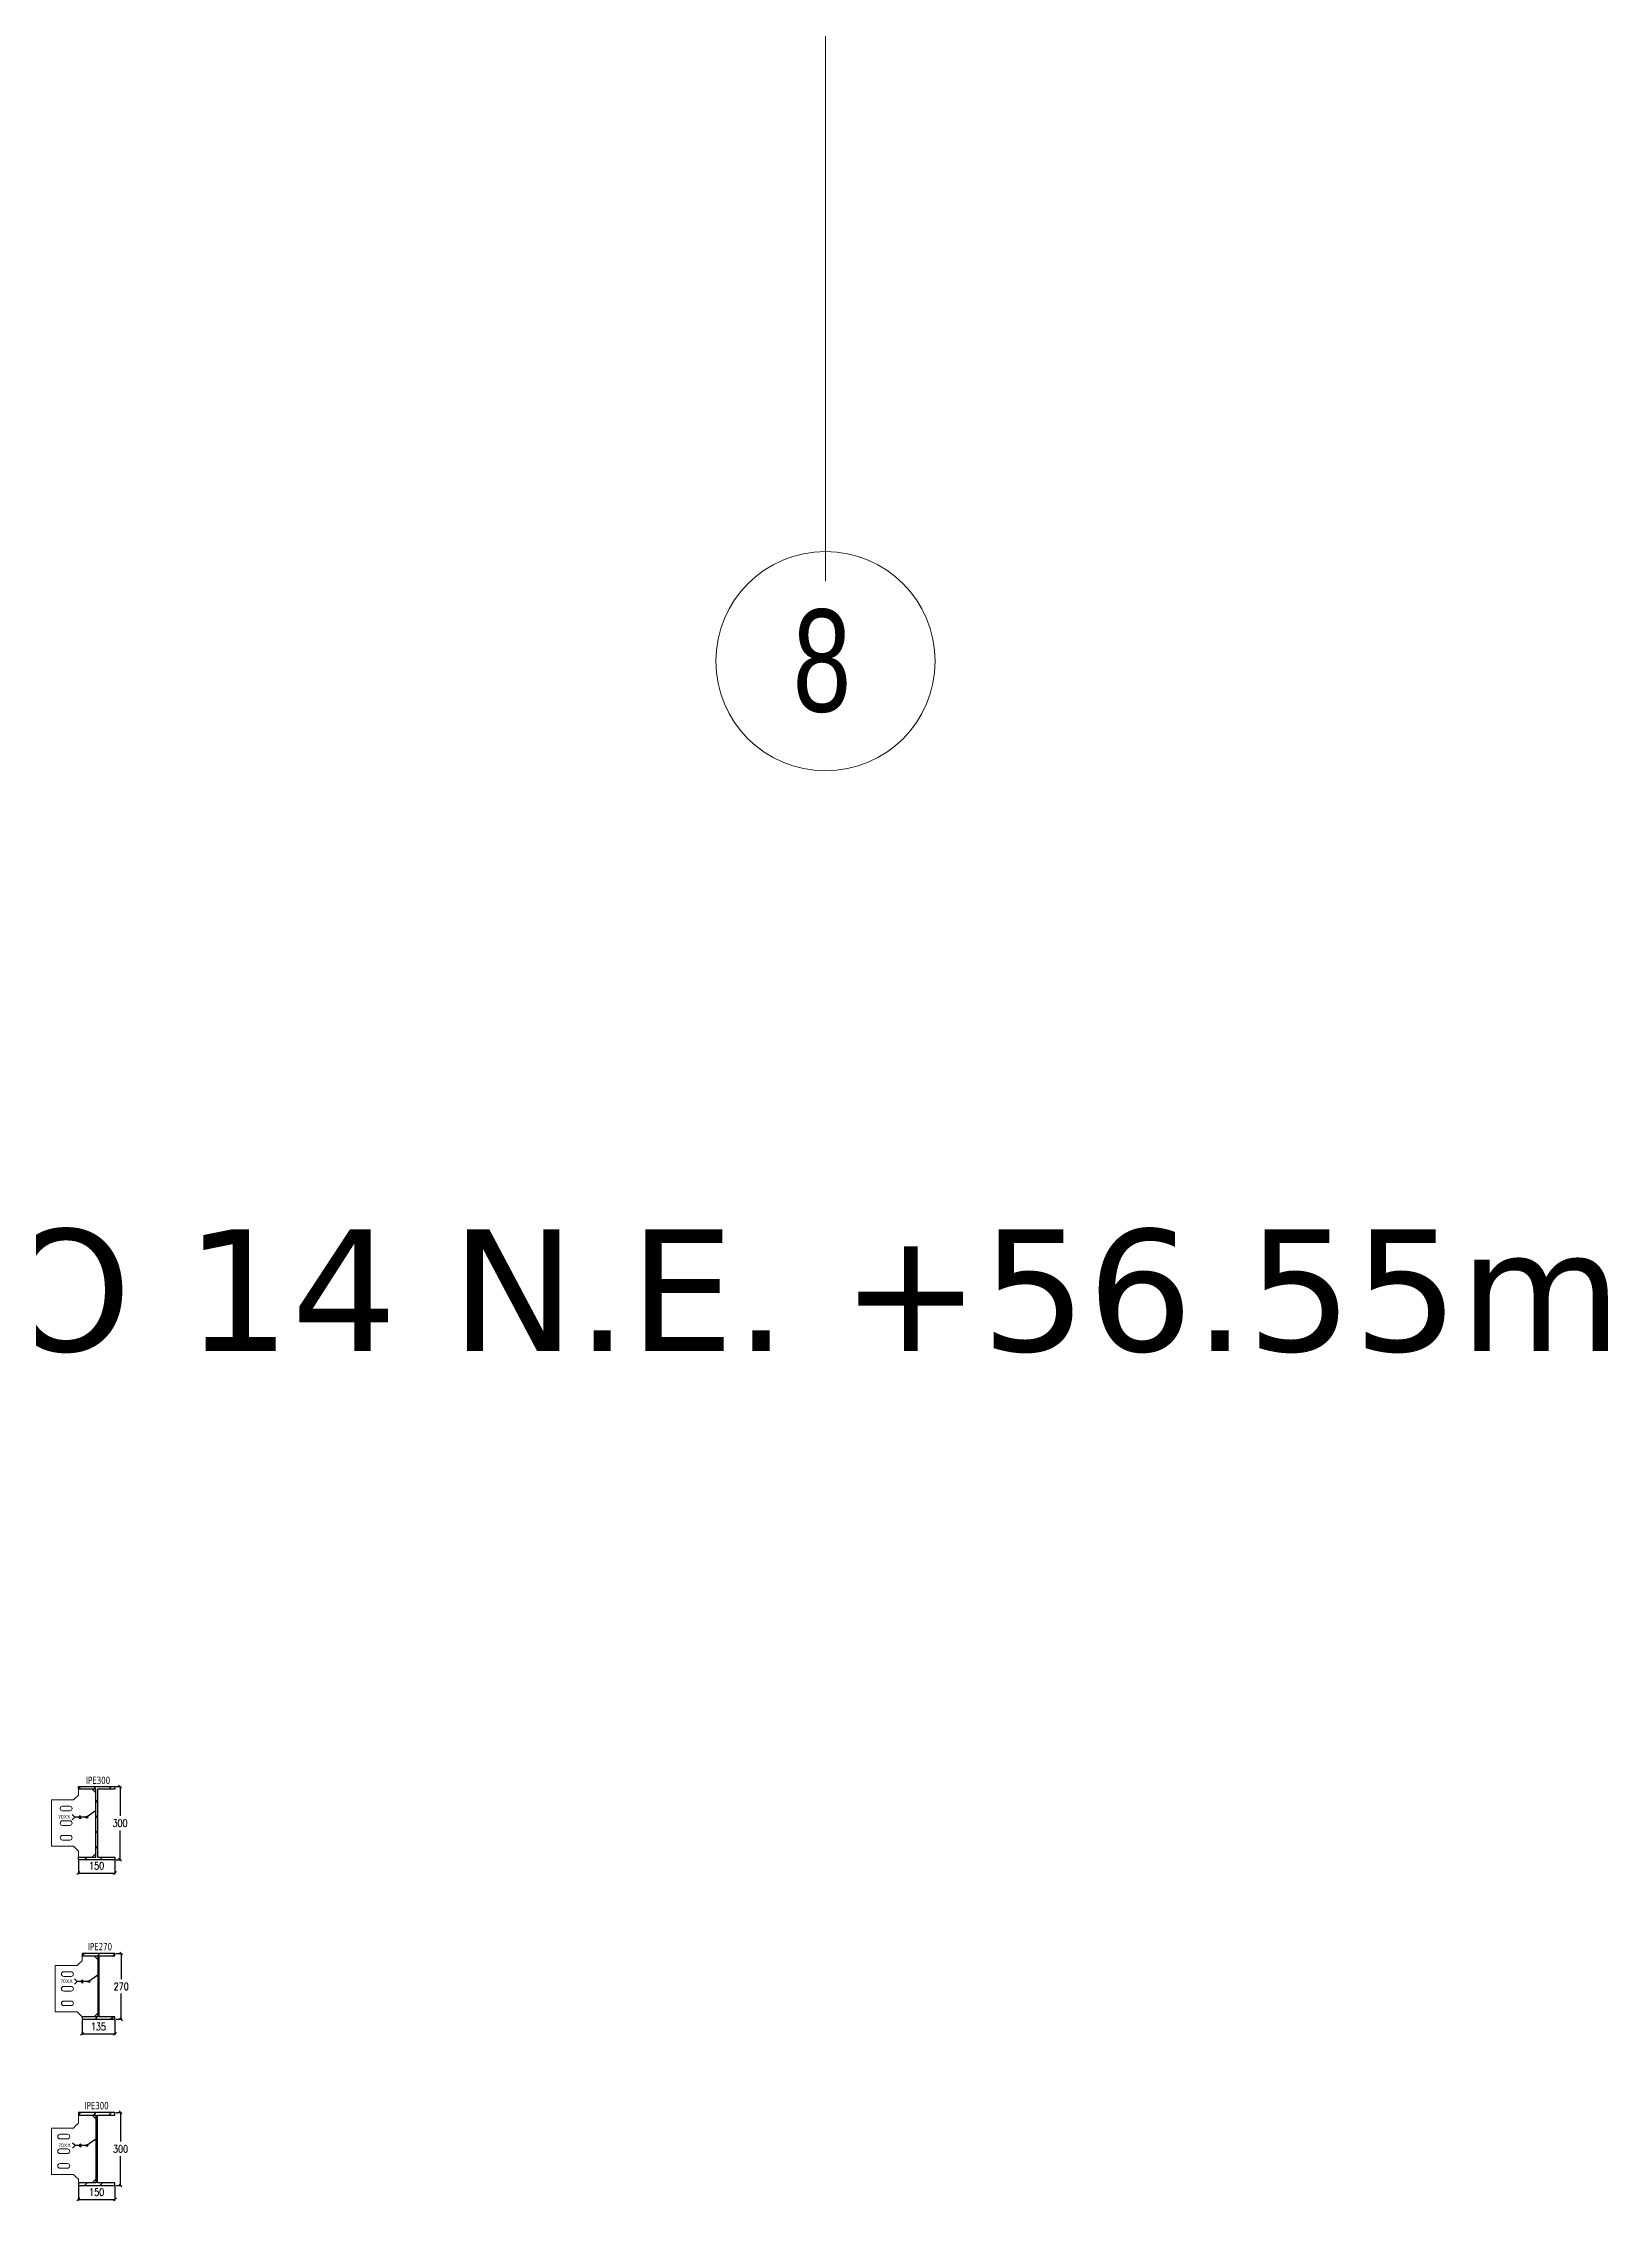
# Model space of a CAD drawing. Header units: millimetres. Extents: x -900 to 75397, y -21218 to 30654.
# Drawn here: x 8747 to 15168, y -11156 to -2299 of the extents above; entities that cross this region are included whole.
import ezdxf
from ezdxf.enums import TextEntityAlignment as Align

# ---------------------------------------------------------------- set-up
doc = ezdxf.new("R2010")
doc.units = ezdxf.units.MM
doc.header["$LTSCALE"] = 0.9
doc.linetypes.add('Grid Line', pattern=[3.33375, 1.905, -0.47625, 0.47625, -0.47625])
for name, color, linetype in [('COTAS', 8, 'Continuous'), ('TEXTO GENRAL', 3, 'Continuous'), ('TITULO', 3, 'Continuous')]:
    doc.layers.add(name, color=color, linetype=linetype)
for name, color, linetype, lineweight in [('E_EJES', 8, 'Continuous', 9), ('E_EJES-1', 8, 'Grid Line', 9), ('P-PLATINA', 6, 'Continuous', 15)]:
    doc.layers.add(name, color=color, linetype=linetype, lineweight=lineweight)
doc.styles.add('CNI_COTAS', font='romans.shx', dxfattribs={"width": 0.8})
doc.styles.add('ROMANS', font='DINGRAFO.SHX')
doc.styles.add('Swis721 LtCn BT', font='swisscl.ttf', dxfattribs={"height": 0.42})
doc.styles.add('TEXTO GENERAL', font='verdana.ttf', dxfattribs={"height": 0.9})
doc.styles.add('VERDANA', font='verdana.ttf')
doc.dimstyles.new('1.4', dxfattribs={"dimscale": 0, "dimtxt": 30, "dimasz": 12, "dimexe": 4, "dimexo": 4, "dimgap": 15, "dimtad": 1, "dimdec": 0, "dimzin": 4, "dimdsep": 46, "dimtxsty": 'CNI_COTAS', "dimblk": 'OBLIQUE', "dimcen": -0.09, "dimclrd": 256, "dimclrt": 3, "dimadec": 0, "dimazin": 0, "dimtfac": 1, "dimtdec": 0, "dimtmove": 2, "dimatfit": 0, "dimldrblk": 'DOT', "dimfxl": 0.05, "dimtolj": 1, "dimtzin": 0, "dimarcsym": 0})

# ---------------------------------------------------------------- blocks, each defined once
blk = doc.blocks.new('Grid - CNI_NOMBRE EJES-372759-PLANTA DE PISO 14 N_E_ _56_55m')
at = {"layer": 'E_EJES'}
blk.add_circle((0, 0), 0.003, dxfattribs=at)
blk = doc.blocks.new('_Oblique')
at = {"color": 0, "linetype": 'ByBlock', "lineweight": -2}
blk.add_line((-0.5, -0.5), (0.5, 0.5), dxfattribs=at)
blk = doc.blocks.new('*D518')
at = {"layer": 'COTAS', "color": 0, "lineweight": -2, "transparency": 16777216}
for p, q in [((8891.5, -9759.3), (8891.5, -9814.2)), ((9041.5, -9759.3), (9041.5, -9814.2))]:
    blk.add_line(p, q, dxfattribs=at)
at = {"layer": 'COTAS', "lineweight": -2, "transparency": 16777216}
blk.add_line((8891.5, -9810.2), (9041.5, -9810.2), dxfattribs=at)
at = {"layer": 'Defpoints', "color": 0, "transparency": 16777216}
for p in [(8891.5, -9755.3), (9041.5, -9755.3), (9041.5, -9810.2)]:
    blk.add_point(p, dxfattribs=at)
at = {"layer": 'COTAS', "lineweight": -2, "transparency": 16777216, "xscale": 12, "yscale": 12, "zscale": 12, "rotation": 180}
blk.add_blockref('_Oblique', (8891.5, -9810.2), dxfattribs=at)
at = {"layer": 'COTAS', "lineweight": -2, "transparency": 16777216, "xscale": 12, "yscale": 12, "zscale": 12}
blk.add_blockref('_Oblique', (9041.5, -9810.2), dxfattribs=at)
at = {"layer": 'COTAS', "color": 3, "transparency": 16777216, "insert": (8966.5, -9780.2), "char_height": 30, "attachment_point": 5, "style": 'CNI_COTAS'}
blk.add_mtext('\\A1;150', dxfattribs=at)
blk = doc.blocks.new('_Dot')
at = {"color": 0, "linetype": 'ByBlock', "lineweight": -2}
blk.add_line((-0.5, 0), (-1, 0), dxfattribs=at)
at = {"color": 0, "linetype": 'ByBlock', "const_width": 0.5}
blk.add_lwpolyline([(-0.25, 0, 1), (0.25, 0, 1)], format="xyb", close=True, dxfattribs=at)
blk = doc.blocks.new('*D519')
at = {"layer": 'COTAS', "color": 0, "lineweight": -2, "transparency": 16777216}
for p, q in [((9045.5, -9455.3), (9066.4, -9455.3)), ((9045.5, -9755.3), (9066.4, -9755.3))]:
    blk.add_line(p, q, dxfattribs=at)
at = {"layer": 'COTAS', "lineweight": -2, "transparency": 16777216}
for p, q in [((9062.4, -9455.3), (9062.4, -9575.3)), ((9062.4, -9755.3), (9062.4, -9635.3))]:
    blk.add_line(p, q, dxfattribs=at)
at = {"layer": 'Defpoints', "color": 0, "transparency": 16777216}
for p in [(9041.5, -9455.3), (9062.4, -9455.3), (9041.5, -9755.3)]:
    blk.add_point(p, dxfattribs=at)
at = {"layer": 'COTAS', "lineweight": -2, "transparency": 16777216, "xscale": 12, "yscale": 12, "zscale": 12}
for p, rotation in [((9062.4, -9455.3), 90), ((9062.4, -9755.3), 270)]:
    blk.add_blockref('_Oblique', p, dxfattribs=dict(at, rotation=rotation))
at = {"layer": 'COTAS', "color": 3, "transparency": 16777216, "insert": (9062.4, -9605.3), "char_height": 30, "attachment_point": 5, "rotation": 0.01, "style": 'CNI_COTAS'}
blk.add_mtext('\\A1;300', dxfattribs=at)
blk = doc.blocks.new('SOLDADURA FILETE ALREDEDOR')
h = blk.add_hatch(color=256)
h.dxf.hatch_style = 1
h.paths.add_polyline_path([(5064, 3679), (5060, 3684), (5066, 3685)])
for p, q in [((5016, 3649), (4948, 3649)), ((4979, 3659), (4969, 3649)), ((4979, 3639), (4969, 3649)), ((4979, 3649), (4979, 3659)), ((4979, 3649), (4979, 3639)), ((5062, 3682), (5016, 3649))]:
    blk.add_line(p, q)
blk.add_lwpolyline([(4933, 3634), (4948, 3649), (4933, 3664)])
blk.add_lwpolyline([(5066, 3685), (5064, 3679), (5060, 3684)], close=True)
blk.add_circle((5016, 3649), 5.81)
at = {"layer": 'TITULO', "style": 'ROMANS'}
for s, height, p in [('70XX', 21, (4851, 3640)), ('6', 7.5, (4981, 3651)), ('6', 7.5, (4981, 3639))]:
    blk.add_text(s, height=height, dxfattribs=at).set_placement(p)
blk = doc.blocks.new('*D524')
at = {"layer": 'COTAS', "color": 0, "lineweight": -2, "transparency": 16777216}
for p, q in [((8906.5, -10414.3), (8906.5, -10474.3)), ((9041.5, -10414.3), (9041.5, -10474.3))]:
    blk.add_line(p, q, dxfattribs=at)
at = {"layer": 'COTAS', "lineweight": -2, "transparency": 16777216}
blk.add_line((8906.5, -10470.3), (9041.5, -10470.3), dxfattribs=at)
at = {"layer": 'Defpoints', "color": 0, "transparency": 16777216}
for p in [(8906.5, -10410.3), (9041.5, -10410.3), (9041.5, -10470.3)]:
    blk.add_point(p, dxfattribs=at)
at = {"layer": 'COTAS', "lineweight": -2, "transparency": 16777216, "xscale": 12, "yscale": 12, "zscale": 12, "rotation": 180}
blk.add_blockref('_Oblique', (8906.5, -10470.3), dxfattribs=at)
at = {"layer": 'COTAS', "lineweight": -2, "transparency": 16777216, "xscale": 12, "yscale": 12, "zscale": 12}
blk.add_blockref('_Oblique', (9041.5, -10470.3), dxfattribs=at)
at = {"layer": 'COTAS', "color": 3, "transparency": 16777216, "insert": (8974, -10440.3), "char_height": 30, "attachment_point": 5, "style": 'CNI_COTAS'}
blk.add_mtext('\\A1;135', dxfattribs=at)
blk = doc.blocks.new('*D525')
at = {"layer": 'COTAS', "color": 0, "lineweight": -2, "transparency": 16777216}
for p, q in [((9045.5, -10140.3), (9071.2, -10140.3)), ((9045.5, -10410.3), (9071.2, -10410.3))]:
    blk.add_line(p, q, dxfattribs=at)
at = {"layer": 'COTAS', "lineweight": -2, "transparency": 16777216}
for p, q in [((9067.2, -10140.3), (9067.2, -10245.3)), ((9067.2, -10410.3), (9067.2, -10305.3))]:
    blk.add_line(p, q, dxfattribs=at)
at = {"layer": 'Defpoints', "color": 0, "transparency": 16777216}
for p in [(9041.5, -10140.3), (9067.2, -10140.3), (9041.5, -10410.3)]:
    blk.add_point(p, dxfattribs=at)
at = {"layer": 'COTAS', "lineweight": -2, "transparency": 16777216, "xscale": 12, "yscale": 12, "zscale": 12}
for p, rotation in [((9067.2, -10140.3), 90), ((9067.2, -10410.3), 270)]:
    blk.add_blockref('_Oblique', p, dxfattribs=dict(at, rotation=rotation))
at = {"layer": 'COTAS', "color": 3, "transparency": 16777216, "insert": (9067.2, -10275.3), "char_height": 30, "attachment_point": 5, "rotation": 0.01, "style": 'CNI_COTAS'}
blk.add_mtext('\\A1;270', dxfattribs=at)
blk = doc.blocks.new('*D530')
at = {"layer": 'COTAS', "color": 0, "lineweight": -2, "transparency": 16777216}
for p, q in [((8891.5, -11096.7), (8891.5, -11153.7)), ((9041.5, -11096.7), (9041.5, -11153.7))]:
    blk.add_line(p, q, dxfattribs=at)
at = {"layer": 'COTAS', "lineweight": -2, "transparency": 16777216}
blk.add_line((8891.5, -11149.7), (9041.5, -11149.7), dxfattribs=at)
at = {"layer": 'Defpoints', "color": 0, "transparency": 16777216}
for p in [(8891.5, -11092.7), (9041.5, -11092.7), (9041.5, -11149.7)]:
    blk.add_point(p, dxfattribs=at)
at = {"layer": 'COTAS', "lineweight": -2, "transparency": 16777216, "xscale": 12, "yscale": 12, "zscale": 12, "rotation": 180}
blk.add_blockref('_Oblique', (8891.5, -11149.7), dxfattribs=at)
at = {"layer": 'COTAS', "lineweight": -2, "transparency": 16777216, "xscale": 12, "yscale": 12, "zscale": 12}
blk.add_blockref('_Oblique', (9041.5, -11149.7), dxfattribs=at)
at = {"layer": 'COTAS', "color": 3, "transparency": 16777216, "insert": (8966.5, -11119.7), "char_height": 30, "attachment_point": 5, "style": 'CNI_COTAS'}
blk.add_mtext('\\A1;150', dxfattribs=at)
blk = doc.blocks.new('*D531')
at = {"layer": 'COTAS', "color": 0, "lineweight": -2, "transparency": 16777216}
for p, q in [((9045.5, -10792.7), (9068.4, -10792.7)), ((9045.5, -11092.7), (9068.4, -11092.7))]:
    blk.add_line(p, q, dxfattribs=at)
at = {"layer": 'COTAS', "lineweight": -2, "transparency": 16777216}
for p, q in [((9064.4, -10792.7), (9064.4, -10912.7)), ((9064.4, -11092.7), (9064.4, -10972.7))]:
    blk.add_line(p, q, dxfattribs=at)
at = {"layer": 'Defpoints', "color": 0, "transparency": 16777216}
for p in [(9041.5, -10792.7), (9064.4, -10792.7), (9041.5, -11092.7)]:
    blk.add_point(p, dxfattribs=at)
at = {"layer": 'COTAS', "lineweight": -2, "transparency": 16777216, "xscale": 12, "yscale": 12, "zscale": 12}
for p, rotation in [((9064.4, -10792.7), 90), ((9064.4, -11092.7), 270)]:
    blk.add_blockref('_Oblique', p, dxfattribs=dict(at, rotation=rotation))
at = {"layer": 'COTAS', "color": 3, "transparency": 16777216, "insert": (9064.4, -10942.7), "char_height": 30, "attachment_point": 5, "rotation": 0.01, "style": 'CNI_COTAS'}
blk.add_mtext('\\A1;300', dxfattribs=at)

msp = doc.modelspace()

# ---------------------------------------------------------------- hatches: boundary and pattern name
at = {"linetype": 'Continuous'}
h = msp.add_hatch(dxfattribs=at)
h.set_pattern_fill('', scale=14, style=0, pattern_type=0)
h.set_pattern_definition([(45, (8891.5, -9465.96), (-31.431, 31.431), [])])
h.paths.add_polyline_path([(8891.5, -9455.3), (8891.5, -9466), (8963, -9466), (8963, -9744.6), (8891.5, -9744.6), (8891.5, -9755.3), (9041.5, -9755.3), (9041.5, -9744.6), (8970.1, -9744.6), (8970.1, -9466), (9041.5, -9466), (9041.5, -9455.3)])
h = msp.add_hatch(dxfattribs=at)
h.set_pattern_fill('', scale=14, style=0, pattern_type=0)
h.set_pattern_definition([(45, (8906.5, -10150.54), (-31.431, 31.431), [])])
h.paths.add_polyline_path([(8906.5, -10140.3), (8906.5, -10150.5), (8970.7, -10150.5), (8970.7, -10400.1), (8906.5, -10400.1), (8906.5, -10410.3), (9041.5, -10410.3), (9041.5, -10400.1), (8977.3, -10400.1), (8977.3, -10150.5), (9041.5, -10150.5), (9041.5, -10140.3)])
h = msp.add_hatch(dxfattribs=at)
h.set_pattern_fill('', scale=14, style=0, pattern_type=0)
h.set_pattern_definition([(45, (8891.5, -10803.377), (-31.431, 31.431), [])])
h.paths.add_polyline_path([(8891.5, -10792.7), (8891.5, -10803.4), (8963, -10803.4), (8963, -11082), (8891.5, -11082), (8891.5, -11092.7), (9041.5, -11092.7), (9041.5, -11082), (8970.1, -11082), (8970.1, -10803.4), (9041.5, -10803.4), (9041.5, -10792.7)])

# ---------------------------------------------------------------- linework, layer by layer
at = {"color": 2, "linetype": 'Continuous'}
for p, q in [((8891.5, -9466), (8891.5, -9455.3)), ((8891.5, -9455.3), (9041.5, -9455.3)), ((8963, -9466), (8891.5, -9466)), ((8963, -9744.6), (8963, -9466)), ((9041.5, -9466), (8970.1, -9466)), ((8970.1, -9466), (8970.1, -9744.6)), ((9041.5, -9455.3), (9041.5, -9466)), ((8891.5, -9755.3), (8891.5, -9744.6)), ((8891.5, -9744.6), (8963, -9744.6)), ((9041.5, -9755.3), (8891.5, -9755.3)), ((8970.1, -9744.6), (9041.5, -9744.6)), ((9041.5, -9744.6), (9041.5, -9755.3)), ((9041.5, -10140.3), (8906.5, -10140.3)), ((8906.5, -10140.3), (8906.5, -10150.5)), ((8906.5, -10150.5), (8970.7, -10150.5)), ((8970.7, -10150.5), (8970.7, -10400.1)), ((8977.3, -10400.1), (8977.3, -10150.5)), ((8977.3, -10150.5), (9041.5, -10150.5)), ((9041.5, -10150.5), (9041.5, -10140.3)), ((8970.7, -10400.1), (8906.5, -10400.1)), ((8906.5, -10400.1), (8906.5, -10410.3)), ((8906.5, -10410.3), (9041.5, -10410.3)), ((9041.5, -10400.1), (8977.3, -10400.1)), ((9041.5, -10410.3), (9041.5, -10400.1))]:
    msp.add_line(p, q, dxfattribs=at)
msp.add_lwpolyline([(8891.5, -11092.7), (9041.5, -11092.7), (9041.5, -11082), (8970.1, -11082), (8970.1, -10803.4), (9041.5, -10803.4), (9041.5, -10792.7), (8891.5, -10792.7), (8891.5, -10803.4), (8963, -10803.4), (8963, -11082), (8891.5, -11082)], close=True, dxfattribs=at)
at = {"layer": 'E_EJES-1'}
for p, q in [((11957.4, -4386.1), (11957.4, 29754.4)), ((11957.4, -4505.6), (11957.4, 29714.8))]:
    msp.add_line(p, q, dxfattribs=at)
at = {"layer": 'P-PLATINA', "color": 6, "linetype": 'Continuous'}
for points in [[(8963, -9729.6), (8948, -9744.6), (8891.5, -9744.6), (8891.5, -9720.3), (8871.5, -9700.3), (8781.5, -9700.3), (8781.5, -9510.3), (8871.5, -9510.3), (8891.5, -9490.3), (8891.5, -9466), (8948, -9466), (8963, -9481)], [(8886.5, -10190), (8796.5, -10190), (8796.5, -10380), (8886.5, -10380), (8896.5, -10390.1), (8906.5, -10400.1), (8955.7, -10400.1), (8970.7, -10385.1), (8970.7, -10165.5), (8955.7, -10150.5), (8906.5, -10150.5), (8906.5, -10170), (8896.5, -10180)], [(8891.5, -10803.4), (8891.5, -10837.1), (8881.5, -10847.1), (8871.5, -10857.1), (8781.5, -10857.1), (8781.5, -11047.1), (8871.5, -11047.1), (8881.5, -11057.1), (8891.5, -11067.1), (8891.5, -11082), (8948, -11082), (8963, -11067), (8963, -10818.4), (8948, -10803.4)]]:
    msp.add_lwpolyline(points, close=True, dxfattribs=at)
for points in [[(8826.5, -9554.8), (8826.5, -9554.8), (8822.9, -9554), (8819.8, -9552), (8817.7, -9548.9), (8817, -9545.3), (8817.7, -9541.6), (8819.8, -9538.5), (8822.9, -9536.5), (8826.5, -9535.8), (8826.5, -9535.8)], [(8826.5, -9535.8), (8856.5, -9535.8), (8860.1, -9536.5), (8863.2, -9538.5), (8865.3, -9541.6), (8866, -9545.3), (8865.3, -9548.9), (8863.2, -9552), (8860.1, -9554), (8856.5, -9554.8), (8826.5, -9554.8)], [(8826.5, -9614.8), (8826.5, -9614.8), (8822.9, -9614), (8819.8, -9612), (8817.7, -9608.9), (8817, -9605.3), (8817.7, -9601.6), (8819.8, -9598.5), (8822.9, -9596.5), (8826.5, -9595.8), (8826.5, -9595.8)], [(8826.5, -9595.8), (8856.5, -9595.8), (8860.1, -9596.5), (8863.2, -9598.5), (8865.3, -9601.6), (8866, -9605.3), (8865.3, -9608.9), (8863.2, -9612), (8860.1, -9614), (8856.5, -9614.8), (8826.5, -9614.8)], [(8826.5, -9674.8), (8826.5, -9674.8), (8822.9, -9674), (8819.8, -9672), (8817.7, -9668.9), (8817, -9665.3), (8817.7, -9661.6), (8819.8, -9658.5), (8822.9, -9656.5), (8826.5, -9655.8), (8826.5, -9655.8)], [(8826.5, -9655.8), (8856.5, -9655.8), (8860.1, -9656.5), (8863.2, -9658.5), (8865.3, -9661.6), (8866, -9665.3), (8865.3, -9668.9), (8863.2, -9672), (8860.1, -9674), (8856.5, -9674.8), (8826.5, -9674.8)], [(8838.1, -10234.5), (8831.5, -10234.5), (8827.9, -10233.8), (8824.8, -10231.7), (8822.7, -10228.6), (8822, -10225), (8822.7, -10221.4), (8824.8, -10218.3), (8827.9, -10216.2), (8831.5, -10215.5), (8838.1, -10215.5)], [(8831.5, -10215.5), (8861.5, -10215.5), (8865.1, -10216.2), (8868.2, -10218.3), (8870.3, -10221.4), (8871, -10225), (8870.3, -10228.6), (8868.2, -10231.7), (8865.1, -10233.8), (8861.5, -10234.5), (8831.5, -10234.5)], [(8838.1, -10294.5), (8831.5, -10294.5), (8827.9, -10293.8), (8824.8, -10291.7), (8822.7, -10288.6), (8822, -10285), (8822.7, -10281.4), (8824.8, -10278.3), (8827.9, -10276.2), (8831.5, -10275.5), (8838.1, -10275.5)], [(8838.1, -10354.5), (8831.5, -10354.5), (8827.9, -10353.8), (8824.8, -10351.7), (8822.7, -10348.6), (8822, -10345), (8822.7, -10341.4), (8824.8, -10338.3), (8827.9, -10336.2), (8831.5, -10335.5), (8838.1, -10335.5)], [(8831.5, -10275.5), (8861.5, -10275.5), (8865.1, -10276.2), (8868.2, -10278.3), (8870.3, -10281.4), (8871, -10285), (8870.3, -10288.6), (8868.2, -10291.7), (8865.1, -10293.8), (8861.5, -10294.5), (8831.5, -10294.5)], [(8831.5, -10335.5), (8861.5, -10335.5), (8865.1, -10336.2), (8868.2, -10338.3), (8870.3, -10341.4), (8871, -10345), (8870.3, -10348.6), (8868.2, -10351.7), (8865.1, -10353.8), (8861.5, -10354.5), (8831.5, -10354.5)], [(8823.1, -10901.6), (8816.5, -10901.6), (8812.9, -10900.9), (8809.8, -10898.8), (8807.7, -10895.7), (8807, -10892.1), (8807.7, -10888.4), (8809.8, -10885.4), (8812.9, -10883.3), (8816.5, -10882.6), (8823.1, -10882.6)], [(8816.5, -10882.6), (8846.5, -10882.6), (8850.1, -10883.3), (8853.2, -10885.4), (8855.3, -10888.4), (8856, -10892.1), (8855.3, -10895.7), (8853.2, -10898.8), (8850.1, -10900.9), (8846.5, -10901.6), (8816.5, -10901.6)], [(8816.5, -10942.6), (8846.5, -10942.6), (8850.1, -10943.3), (8853.2, -10945.4), (8855.3, -10948.4), (8856, -10952.1), (8855.3, -10955.7), (8853.2, -10958.8), (8850.1, -10960.9), (8846.5, -10961.6), (8823.1, -10961.6), (8816.5, -10961.6), (8812.9, -10960.9), (8809.8, -10958.8), (8807.7, -10955.7), (8807, -10952.1), (8807.7, -10948.4), (8809.8, -10945.4), (8812.9, -10943.3), (8816.5, -10942.6), (8823.1, -10942.6)], [(8823.1, -11021.6), (8816.5, -11021.6), (8812.9, -11020.9), (8809.8, -11018.8), (8807.7, -11015.7), (8807, -11012.1), (8807.7, -11008.4), (8809.8, -11005.4), (8812.9, -11003.3), (8816.5, -11002.6), (8823.1, -11002.6)], [(8816.5, -11002.6), (8846.5, -11002.6), (8850.1, -11003.3), (8853.2, -11005.4), (8855.3, -11008.4), (8856, -11012.1), (8855.3, -11015.7), (8853.2, -11018.8), (8850.1, -11020.9), (8846.5, -11021.6), (8816.5, -11021.6)]]:
    msp.add_lwpolyline(points, dxfattribs=at)

# ---------------------------------------------------------------- block references
at = {"xscale": 0.7104614331683008, "yscale": 0.7104614331683008, "zscale": 0.7104614331683008}
for p in [(5361.9, -12173.3), (5371.1, -12847.5), (5362.8, -13521.4)]:
    msp.add_blockref('SOLDADURA FILETE ALREDEDOR', p, dxfattribs=at)
at = {"layer": 'E_EJES', "xscale": 150000.0000000019, "yscale": 150000.0000000019, "zscale": 150000.0000000019}
msp.add_blockref('Grid - CNI_NOMBRE EJES-372759-PLANTA DE PISO 14 N_E_ _56_55m', (11957.4, -4836.1), dxfattribs=at)

# ---------------------------------------------------------------- texts
at = {"color": 96, "style": 'VERDANA', "width": 0.7}
for s, p in [('IPE300', (8972.3, -9429.6)), ('IPE270', (8980.2, -10112.3)), ('IPE300', (8966.3, -10764.6))]:
    msp.add_text(s, height=30, dxfattribs=at).set_placement(p, align=Align.MIDDLE_CENTER)
at = {"layer": 'E_EJES', "insert": (11823, -4623.5), "char_height": 420, "width": 312.658, "attachment_point": 1, "style": 'Swis721 LtCn BT'}
msp.add_mtext('8', dxfattribs=at)
at = {"layer": 'TEXTO GENRAL', "color": 3, "style": 'TEXTO GENERAL'}
msp.add_text('PLANTA DE PISO 14 N.E. +56.55m', height=500, dxfattribs=at).set_placement((9340.8, -7417.5), align=Align.MIDDLE_CENTER)

# ---------------------------------------------------------------- dimensions: what is measured, and where the dimension line sits
at = {"layer": 'COTAS'}
for base, p1, p2, picture, middle in [((9062.4, -9455.3), (9041.5, -9755.3), (9041.5, -9455.3), '*D519', (9062.4, -9605.3)), ((9067.2, -10140.3), (9041.5, -10410.3), (9041.5, -10140.3), '*D525', (9067.2, -10275.3)), ((9064.4, -10792.7), (9041.5, -11092.7), (9041.5, -10792.7), '*D531', (9064.4, -10942.7))]:
    dim = msp.add_linear_dim(base=base, p1=p1, p2=p2, angle=90, dimstyle='1.4', override={"dimscale": 1}, dxfattribs=at)
    dim.commit()
    dim.dimension.update_dxf_attribs({"geometry": picture, "text_midpoint": middle, "text_rotation": 0.01})
for base, p1, p2, picture, middle in [((9041.5, -9810.2), (8891.5, -9755.3), (9041.5, -9755.3), '*D518', (8966.5, -9780.2)), ((9041.5, -10470.3), (8906.5, -10410.3), (9041.5, -10410.3), '*D524', (8974, -10440.3)), ((9041.5, -11149.7), (8891.5, -11092.7), (9041.5, -11092.7), '*D530', (8966.5, -11119.7))]:
    dim = msp.add_linear_dim(base=base, p1=p1, p2=p2, dimstyle='1.4', override={"dimscale": 1}, dxfattribs=at)
    dim.commit()
    dim.dimension.update_dxf_attribs({"geometry": picture, "text_midpoint": middle})

doc.saveas('drawing.dxf')
